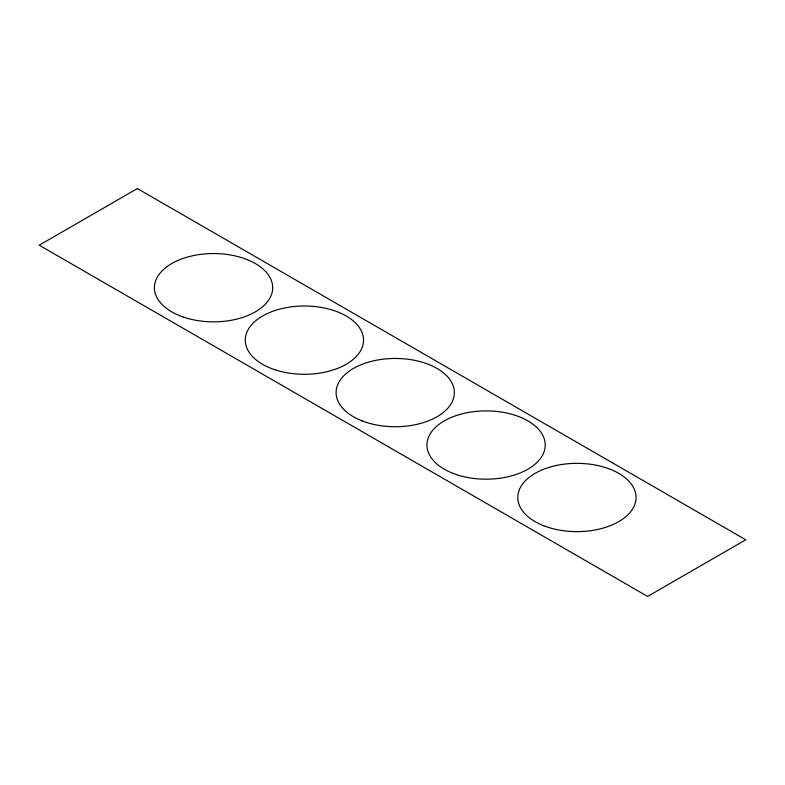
<?xml version="1.0" encoding="UTF-8"?>
<svg xmlns="http://www.w3.org/2000/svg" width="785" height="785" viewBox="0 0 785 785"><rect width="100%" height="100%" fill="white"/><g stroke="black" fill="none" stroke-linecap="round" stroke-linejoin="round"><path stroke-width="1.18" d="M137.375 188.557L39.25 245.205L647.625 596.443L745.75 539.795L137.375 188.557M543.769 525.764A59.14 34.147 0 0 0 635.909 499.927A59.14 34.147 0 0 0 551.08 466.781A59.14 34.147 0 0 0 543.769 525.764M183.975 317.268A59.14 34.147 0 0 0 272.689 287.702A59.14 34.147 0 0 0 183.975 258.128A59.14 34.147 0 0 0 183.975 317.268M362.081 420.868A59.14 34.147 0 0 0 454.221 395.032A59.14 34.147 0 0 0 369.392 361.885A59.14 34.147 0 0 0 362.081 420.868M274.819 369.715A59.14 34.147 0 0 0 363.534 340.15A59.14 34.147 0 0 0 274.819 310.575A59.14 34.147 0 0 0 274.819 369.715M456.507 474.611A59.14 34.147 0 0 0 545.212 445.046A59.14 34.147 0 0 0 456.507 415.471A59.14 34.147 0 0 0 456.507 474.611"/></g></svg>
